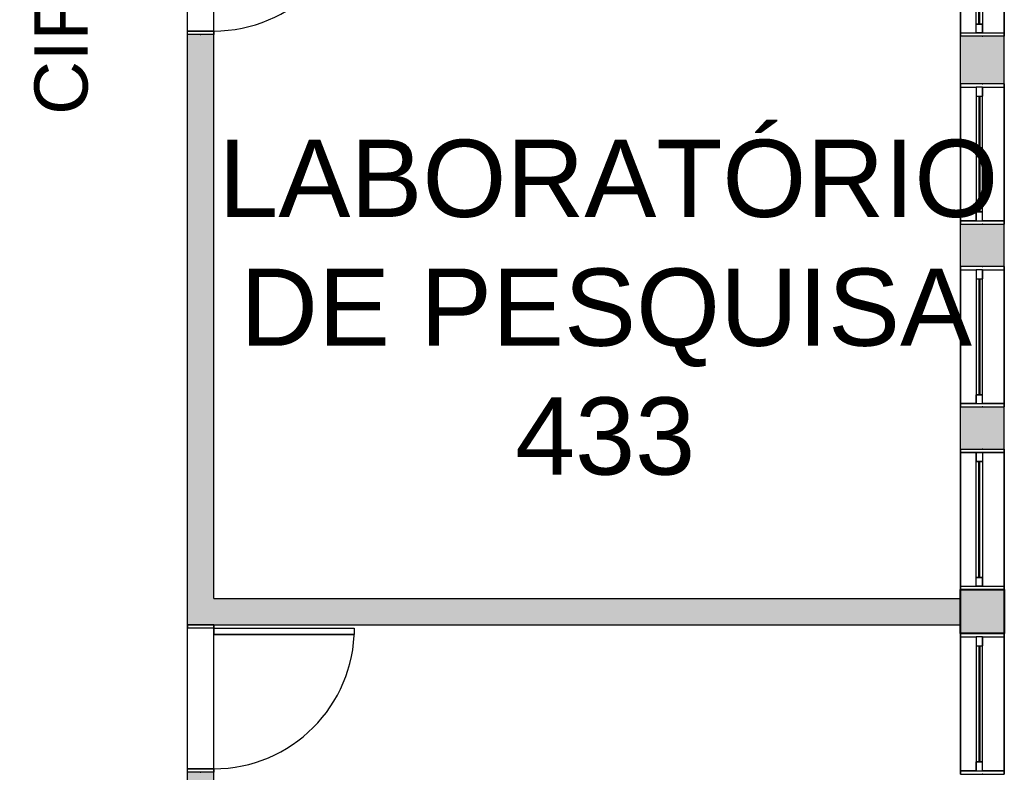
# Model space of a CAD drawing. Header units: metres. Extents: x 512 to 829, y -209 to 245.
# Drawn here: x 787.78 to 793.39, y -95.09 to -90.8 of the extents above; entities that cross this region are included whole.
import ezdxf

# ---------------------------------------------------------------- set-up
doc = ezdxf.new("R2010")
doc.units = ezdxf.units.M
doc.header["$LTSCALE"] = 0.508
doc.set_wipeout_variables(frame=1)
doc.header["$PDSIZE"] = -2
for name, color, linetype, lineweight in [('AMB-NOVOS', 10, 'Continuous', 15), ('CONTORNO', 7, 'Continuous', 15), ('None', 7, 'Continuous', 5), ('NãoImprimir', 7, 'Continuous', 5), ('Peitoris', 2, 'Continuous', 5), ('Telhado-Princ', 7, 'Continuous', 5)]:
    doc.layers.add(name, color=color, linetype=linetype, lineweight=lineweight)
doc.styles.add('Arial', font='arial.ttf')

# ---------------------------------------------------------------- blocks, each defined once
blk = doc.blocks.new('Grupo-2377')
at = {"color": 7, "linetype": 'Continuous', "lineweight": 5}
for points in [[(-0.4, 0.125), (-0.38095, 0.125), (-0.38095, -0.125), (-0.4, -0.125)], [(0.38095, 0.125), (0.4, 0.125), (0.4, -0.125), (0.38095, -0.125)]]:
    blk.add_wipeout(points, dxfattribs=at).dxf.layer = 'None'
at = {"layer": 'None', "color": 7, "linetype": 'Continuous', "lineweight": 5}
for points in [[(-0.4, 0.125), (-0.38095, 0.125), (-0.38095, -0.125), (-0.4, -0.125)], [(0.38095, 0.125), (0.4, 0.125), (0.4, -0.125), (0.38095, -0.125)]]:
    blk.add_lwpolyline(points, close=True, dxfattribs=at)
blk = doc.blocks.new('Grupo-2378')
at = {"layer": 'None', "color": 7}
blk.add_blockref('Grupo-2377', (0, 0), dxfattribs=at)
at = {"layer": 'None', "color": 7, "linetype": 'Continuous', "lineweight": 5}
for p, q in [((-0.4, 0.125), (-0.38095, 0.125)), ((-0.38095, 0.125), (-0.38095, -0.125)), ((0.4, 0.125), (0.38095, 0.125)), ((0.38095, 0.125), (0.38095, -0.125)), ((-0.4, -0.125), (-0.38095, -0.125)), ((0.4, -0.125), (0.38095, -0.125))]:
    blk.add_line(p, q, dxfattribs=at)
blk = doc.blocks.new('Grupo-2379')
at = {"layer": 'None', "color": 7, "linetype": 'Continuous', "lineweight": 5}
for p, q in [((-0.38095, 0.034925), (-0.38095, 0)), ((0.38095, 0.034925), (0.38095, 0))]:
    blk.add_line(p, q, dxfattribs=at)
blk = doc.blocks.new('Grupo-2380')
at = {"color": 7, "linetype": 'Continuous', "lineweight": 5}
for points in [[(-0.38095, 0.034925), (-0.33015, 0.034925), (-0.33015, 0), (-0.38095, 0)], [(0.33015, 0.034925), (0.38095, 0.034925), (0.38095, 0), (0.33015, 0)]]:
    blk.add_wipeout(points, dxfattribs=at).dxf.layer = 'None'
at = {"layer": 'None', "color": 7, "linetype": 'Continuous', "lineweight": 5}
for points in [[(-0.38095, 0.034925), (-0.33015, 0.034925), (-0.33015, 0), (-0.38095, 0)], [(0.33015, 0.034925), (0.38095, 0.034925), (0.38095, 0), (0.33015, 0)]]:
    blk.add_lwpolyline(points, close=True, dxfattribs=at)
blk = doc.blocks.new('Grupo-2381')
at = {"layer": 'None', "color": 7}
blk.add_blockref('Grupo-2379', (0, 0), dxfattribs=at)
at = {"color": 7, "linetype": 'Continuous', "lineweight": 5}
blk.add_wipeout([(-0.33015, 0.034925), (0.33015, 0.034925), (0.33015, 0), (-0.33015, 0)], dxfattribs=at).dxf.layer = 'None'
at = {"layer": 'None', "color": 7, "linetype": 'Continuous', "lineweight": 5}
blk.add_lwpolyline([(-0.33015, 0.034925), (0.33015, 0.034925), (0.33015, 0), (-0.33015, 0)], close=True, dxfattribs=at)
at = {"layer": 'None', "color": 7}
blk.add_blockref('Grupo-2380', (0, 0), dxfattribs=at)
at = {"layer": 'None', "color": 7, "linetype": 'Continuous', "lineweight": 5}
for p, q in [((-0.38095, 0.034925), (-0.33015, 0.034925)), ((-0.38095, 0), (-0.33015, 0)), ((-0.33015, 0.034925), (-0.33015, 0)), ((0.38095, 0.034925), (0.33015, 0.034925)), ((0.33015, 0.034925), (0.33015, 0)), ((0.38095, 0), (0.33015, 0))]:
    blk.add_line(p, q, dxfattribs=at)
blk = doc.blocks.new('Grupo-2382')
at = {"color": 7, "linetype": 'Continuous', "lineweight": 9}
blk.add_wipeout([(-0.3301, 0.0181), (0.3301, 0.0181), (0.3301, 0.0168), (-0.3301, 0.0168)], dxfattribs=at).dxf.layer = 'None'
blk = doc.blocks.new('Grupo-2383')
at = {"layer": 'None', "color": 7}
blk.add_blockref('Grupo-2382', (0, 0), dxfattribs=at)
at = {"layer": 'None', "color": 7, "linetype": 'Continuous', "lineweight": 25}
for p, q in [((-0.3301, 0.0181), (0.3301, 0.0181)), ((-0.3301, 0.0168), (0.3301, 0.0168))]:
    blk.add_line(p, q, dxfattribs=at)
blk = doc.blocks.new('Grupo-2384')
at = {"layer": 'None', "color": 7, "linetype": 'Continuous', "lineweight": 20}
for p, q in [((0.4, 0.125), (-0.4, 0.125)), ((0.4, -0.125), (-0.4, -0.125))]:
    blk.add_line(p, q, dxfattribs=at)
blk = doc.blocks.new('Window (2D)-213')
at = {"color": 7, "linetype": 'Continuous', "lineweight": 5}
blk.add_wipeout([(-0.4, 0.125), (0.4, 0.125), (0.4, -0.125), (-0.4, -0.125)], dxfattribs=at).dxf.layer = 'None'
at = {"layer": 'None', "color": 7}
blk.add_blockref('Grupo-2378', (0, 0), dxfattribs=at)
at = {"layer": 'None', "color": 7, "linetype": 'Continuous', "lineweight": 5}
for p, q in [((-0.4, 0.125), (0.4, 0.125)), ((-0.4, -0.125), (0.4, -0.125))]:
    blk.add_line(p, q, dxfattribs=at)
at = {"layer": 'NãoImprimir', "linetype": 'Continuous'}
for p in [(-0.4, 0), (0.4, 0)]:
    blk.add_point(p, dxfattribs=at)
at = {"layer": 'Peitoris'}
blk.add_blockref('Grupo-2381', (0, 0), dxfattribs=at)
blk.add_blockref('Grupo-2383', (0, 0), dxfattribs=at)
at = {"layer": 'Telhado-Princ'}
blk.add_blockref('Grupo-2384', (0, 0), dxfattribs=at)
blk = doc.blocks.new('Grupo-2385')
at = {"color": 7, "linetype": 'Continuous', "lineweight": 5}
for points in [[(-0.4, 0.125), (-0.38095, 0.125), (-0.38095, -0.125), (-0.4, -0.125)], [(0.38095, 0.125), (0.4, 0.125), (0.4, -0.125), (0.38095, -0.125)]]:
    blk.add_wipeout(points, dxfattribs=at).dxf.layer = 'None'
at = {"layer": 'None', "color": 7, "linetype": 'Continuous', "lineweight": 5}
for points in [[(-0.4, 0.125), (-0.38095, 0.125), (-0.38095, -0.125), (-0.4, -0.125)], [(0.38095, 0.125), (0.4, 0.125), (0.4, -0.125), (0.38095, -0.125)]]:
    blk.add_lwpolyline(points, close=True, dxfattribs=at)
blk = doc.blocks.new('Grupo-2386')
at = {"layer": 'None', "color": 7}
blk.add_blockref('Grupo-2385', (0, 0), dxfattribs=at)
at = {"layer": 'None', "color": 7, "linetype": 'Continuous', "lineweight": 5}
for p, q in [((-0.4, 0.125), (-0.38095, 0.125)), ((-0.38095, 0.125), (-0.38095, -0.125)), ((0.4, 0.125), (0.38095, 0.125)), ((0.38095, 0.125), (0.38095, -0.125)), ((-0.4, -0.125), (-0.38095, -0.125)), ((0.4, -0.125), (0.38095, -0.125))]:
    blk.add_line(p, q, dxfattribs=at)
blk = doc.blocks.new('Grupo-2387')
at = {"layer": 'None', "color": 7, "linetype": 'Continuous', "lineweight": 5}
for p, q in [((-0.38095, 0.034925), (-0.38095, 0)), ((0.38095, 0.034925), (0.38095, 0))]:
    blk.add_line(p, q, dxfattribs=at)
blk = doc.blocks.new('Grupo-2388')
at = {"color": 7, "linetype": 'Continuous', "lineweight": 5}
for points in [[(-0.38095, 0.034925), (-0.33015, 0.034925), (-0.33015, 0), (-0.38095, 0)], [(0.33015, 0.034925), (0.38095, 0.034925), (0.38095, 0), (0.33015, 0)]]:
    blk.add_wipeout(points, dxfattribs=at).dxf.layer = 'None'
at = {"layer": 'None', "color": 7, "linetype": 'Continuous', "lineweight": 5}
for points in [[(-0.38095, 0.034925), (-0.33015, 0.034925), (-0.33015, 0), (-0.38095, 0)], [(0.33015, 0.034925), (0.38095, 0.034925), (0.38095, 0), (0.33015, 0)]]:
    blk.add_lwpolyline(points, close=True, dxfattribs=at)
blk = doc.blocks.new('Grupo-2389')
at = {"layer": 'None', "color": 7}
blk.add_blockref('Grupo-2387', (0, 0), dxfattribs=at)
at = {"color": 7, "linetype": 'Continuous', "lineweight": 5}
blk.add_wipeout([(-0.33015, 0.034925), (0.33015, 0.034925), (0.33015, 0), (-0.33015, 0)], dxfattribs=at).dxf.layer = 'None'
at = {"layer": 'None', "color": 7, "linetype": 'Continuous', "lineweight": 5}
blk.add_lwpolyline([(-0.33015, 0.034925), (0.33015, 0.034925), (0.33015, 0), (-0.33015, 0)], close=True, dxfattribs=at)
at = {"layer": 'None', "color": 7}
blk.add_blockref('Grupo-2388', (0, 0), dxfattribs=at)
at = {"layer": 'None', "color": 7, "linetype": 'Continuous', "lineweight": 5}
for p, q in [((-0.38095, 0.034925), (-0.33015, 0.034925)), ((-0.38095, 0), (-0.33015, 0)), ((-0.33015, 0.034925), (-0.33015, 0)), ((0.38095, 0.034925), (0.33015, 0.034925)), ((0.33015, 0.034925), (0.33015, 0)), ((0.38095, 0), (0.33015, 0))]:
    blk.add_line(p, q, dxfattribs=at)
blk = doc.blocks.new('Grupo-2390')
at = {"color": 7, "linetype": 'Continuous', "lineweight": 9}
blk.add_wipeout([(-0.3301, 0.0181), (0.3301, 0.0181), (0.3301, 0.0168), (-0.3301, 0.0168)], dxfattribs=at).dxf.layer = 'None'
blk = doc.blocks.new('Grupo-2391')
at = {"layer": 'None', "color": 7}
blk.add_blockref('Grupo-2390', (0, 0), dxfattribs=at)
at = {"layer": 'None', "color": 7, "linetype": 'Continuous', "lineweight": 25}
for p, q in [((-0.3301, 0.0181), (0.3301, 0.0181)), ((-0.3301, 0.0168), (0.3301, 0.0168))]:
    blk.add_line(p, q, dxfattribs=at)
blk = doc.blocks.new('Grupo-2392')
at = {"layer": 'None', "color": 7, "linetype": 'Continuous', "lineweight": 20}
for p, q in [((0.4, 0.125), (-0.4, 0.125)), ((0.4, -0.125), (-0.4, -0.125))]:
    blk.add_line(p, q, dxfattribs=at)
blk = doc.blocks.new('Window (2D)-214')
at = {"color": 7, "linetype": 'Continuous', "lineweight": 5}
blk.add_wipeout([(-0.4, 0.125), (0.4, 0.125), (0.4, -0.125), (-0.4, -0.125)], dxfattribs=at).dxf.layer = 'None'
at = {"layer": 'None', "color": 7}
blk.add_blockref('Grupo-2386', (0, 0), dxfattribs=at)
at = {"layer": 'None', "color": 7, "linetype": 'Continuous', "lineweight": 5}
for p, q in [((-0.4, 0.125), (0.4, 0.125)), ((-0.4, -0.125), (0.4, -0.125))]:
    blk.add_line(p, q, dxfattribs=at)
at = {"layer": 'NãoImprimir', "linetype": 'Continuous'}
for p in [(-0.4, 0), (0.4, 0)]:
    blk.add_point(p, dxfattribs=at)
at = {"layer": 'Peitoris'}
blk.add_blockref('Grupo-2389', (0, 0), dxfattribs=at)
blk.add_blockref('Grupo-2391', (0, 0), dxfattribs=at)
at = {"layer": 'Telhado-Princ'}
blk.add_blockref('Grupo-2392', (0, 0), dxfattribs=at)
blk = doc.blocks.new('Grupo-2393')
at = {"color": 7, "linetype": 'Continuous', "lineweight": 5}
for points in [[(-0.4, 0.125), (-0.38095, 0.125), (-0.38095, -0.125), (-0.4, -0.125)], [(0.38095, 0.125), (0.4, 0.125), (0.4, -0.125), (0.38095, -0.125)]]:
    blk.add_wipeout(points, dxfattribs=at).dxf.layer = 'None'
at = {"layer": 'None', "color": 7, "linetype": 'Continuous', "lineweight": 5}
for points in [[(-0.4, 0.125), (-0.38095, 0.125), (-0.38095, -0.125), (-0.4, -0.125)], [(0.38095, 0.125), (0.4, 0.125), (0.4, -0.125), (0.38095, -0.125)]]:
    blk.add_lwpolyline(points, close=True, dxfattribs=at)
blk = doc.blocks.new('Grupo-2394')
at = {"layer": 'None', "color": 7}
blk.add_blockref('Grupo-2393', (0, 0), dxfattribs=at)
at = {"layer": 'None', "color": 7, "linetype": 'Continuous', "lineweight": 5}
for p, q in [((-0.4, 0.125), (-0.38095, 0.125)), ((-0.38095, 0.125), (-0.38095, -0.125)), ((0.4, 0.125), (0.38095, 0.125)), ((0.38095, 0.125), (0.38095, -0.125)), ((-0.4, -0.125), (-0.38095, -0.125)), ((0.4, -0.125), (0.38095, -0.125))]:
    blk.add_line(p, q, dxfattribs=at)
blk = doc.blocks.new('Grupo-2395')
at = {"layer": 'None', "color": 7, "linetype": 'Continuous', "lineweight": 5}
for p, q in [((-0.38095, 0.034925), (-0.38095, 0)), ((0.38095, 0.034925), (0.38095, 0))]:
    blk.add_line(p, q, dxfattribs=at)
blk = doc.blocks.new('Grupo-2396')
at = {"color": 7, "linetype": 'Continuous', "lineweight": 5}
for points in [[(-0.38095, 0.034925), (-0.33015, 0.034925), (-0.33015, 0), (-0.38095, 0)], [(0.33015, 0.034925), (0.38095, 0.034925), (0.38095, 0), (0.33015, 0)]]:
    blk.add_wipeout(points, dxfattribs=at).dxf.layer = 'None'
at = {"layer": 'None', "color": 7, "linetype": 'Continuous', "lineweight": 5}
for points in [[(-0.38095, 0.034925), (-0.33015, 0.034925), (-0.33015, 0), (-0.38095, 0)], [(0.33015, 0.034925), (0.38095, 0.034925), (0.38095, 0), (0.33015, 0)]]:
    blk.add_lwpolyline(points, close=True, dxfattribs=at)
blk = doc.blocks.new('Grupo-2397')
at = {"layer": 'None', "color": 7}
blk.add_blockref('Grupo-2395', (0, 0), dxfattribs=at)
at = {"color": 7, "linetype": 'Continuous', "lineweight": 5}
blk.add_wipeout([(-0.33015, 0.034925), (0.33015, 0.034925), (0.33015, 0), (-0.33015, 0)], dxfattribs=at).dxf.layer = 'None'
at = {"layer": 'None', "color": 7, "linetype": 'Continuous', "lineweight": 5}
blk.add_lwpolyline([(-0.33015, 0.034925), (0.33015, 0.034925), (0.33015, 0), (-0.33015, 0)], close=True, dxfattribs=at)
at = {"layer": 'None', "color": 7}
blk.add_blockref('Grupo-2396', (0, 0), dxfattribs=at)
at = {"layer": 'None', "color": 7, "linetype": 'Continuous', "lineweight": 5}
for p, q in [((-0.38095, 0.034925), (-0.33015, 0.034925)), ((-0.38095, 0), (-0.33015, 0)), ((-0.33015, 0.034925), (-0.33015, 0)), ((0.38095, 0.034925), (0.33015, 0.034925)), ((0.33015, 0.034925), (0.33015, 0)), ((0.38095, 0), (0.33015, 0))]:
    blk.add_line(p, q, dxfattribs=at)
blk = doc.blocks.new('Grupo-2398')
at = {"color": 7, "linetype": 'Continuous', "lineweight": 9}
blk.add_wipeout([(-0.3301, 0.0181), (0.3301, 0.0181), (0.3301, 0.0168), (-0.3301, 0.0168)], dxfattribs=at).dxf.layer = 'None'
blk = doc.blocks.new('Grupo-2399')
at = {"layer": 'None', "color": 7}
blk.add_blockref('Grupo-2398', (0, 0), dxfattribs=at)
at = {"layer": 'None', "color": 7, "linetype": 'Continuous', "lineweight": 25}
for p, q in [((-0.3301, 0.0181), (0.3301, 0.0181)), ((-0.3301, 0.0168), (0.3301, 0.0168))]:
    blk.add_line(p, q, dxfattribs=at)
blk = doc.blocks.new('Grupo-2400')
at = {"layer": 'None', "color": 7, "linetype": 'Continuous', "lineweight": 20}
for p, q in [((0.4, 0.125), (-0.4, 0.125)), ((0.4, -0.125), (-0.4, -0.125))]:
    blk.add_line(p, q, dxfattribs=at)
blk = doc.blocks.new('Window (2D)-215')
at = {"color": 7, "linetype": 'Continuous', "lineweight": 5}
blk.add_wipeout([(-0.4, 0.125), (0.4, 0.125), (0.4, -0.125), (-0.4, -0.125)], dxfattribs=at).dxf.layer = 'None'
at = {"layer": 'None', "color": 7}
blk.add_blockref('Grupo-2394', (0, 0), dxfattribs=at)
at = {"layer": 'None', "color": 7, "linetype": 'Continuous', "lineweight": 5}
for p, q in [((-0.4, 0.125), (0.4, 0.125)), ((-0.4, -0.125), (0.4, -0.125))]:
    blk.add_line(p, q, dxfattribs=at)
at = {"layer": 'NãoImprimir', "linetype": 'Continuous'}
for p in [(-0.4, 0), (0.4, 0)]:
    blk.add_point(p, dxfattribs=at)
at = {"layer": 'Peitoris'}
blk.add_blockref('Grupo-2397', (0, 0), dxfattribs=at)
blk.add_blockref('Grupo-2399', (0, 0), dxfattribs=at)
at = {"layer": 'Telhado-Princ'}
blk.add_blockref('Grupo-2400', (0, 0), dxfattribs=at)
blk = doc.blocks.new('Grupo-2401')
at = {"color": 7, "linetype": 'Continuous', "lineweight": 5}
for points in [[(-0.4, 0.125), (-0.38095, 0.125), (-0.38095, -0.125), (-0.4, -0.125)], [(0.38095, 0.125), (0.4, 0.125), (0.4, -0.125), (0.38095, -0.125)]]:
    blk.add_wipeout(points, dxfattribs=at).dxf.layer = 'None'
at = {"layer": 'None', "color": 7, "linetype": 'Continuous', "lineweight": 5}
for points in [[(-0.4, 0.125), (-0.38095, 0.125), (-0.38095, -0.125), (-0.4, -0.125)], [(0.38095, 0.125), (0.4, 0.125), (0.4, -0.125), (0.38095, -0.125)]]:
    blk.add_lwpolyline(points, close=True, dxfattribs=at)
blk = doc.blocks.new('Grupo-2402')
at = {"layer": 'None', "color": 7}
blk.add_blockref('Grupo-2401', (0, 0), dxfattribs=at)
at = {"layer": 'None', "color": 7, "linetype": 'Continuous', "lineweight": 5}
for p, q in [((-0.4, 0.125), (-0.38095, 0.125)), ((-0.38095, 0.125), (-0.38095, -0.125)), ((0.4, 0.125), (0.38095, 0.125)), ((0.38095, 0.125), (0.38095, -0.125)), ((-0.4, -0.125), (-0.38095, -0.125)), ((0.4, -0.125), (0.38095, -0.125))]:
    blk.add_line(p, q, dxfattribs=at)
blk = doc.blocks.new('Grupo-2403')
at = {"layer": 'None', "color": 7, "linetype": 'Continuous', "lineweight": 5}
for p, q in [((-0.38095, 0.034925), (-0.38095, 0)), ((0.38095, 0.034925), (0.38095, 0))]:
    blk.add_line(p, q, dxfattribs=at)
blk = doc.blocks.new('Grupo-2404')
at = {"color": 7, "linetype": 'Continuous', "lineweight": 5}
for points in [[(-0.38095, 0.034925), (-0.33015, 0.034925), (-0.33015, 0), (-0.38095, 0)], [(0.33015, 0.034925), (0.38095, 0.034925), (0.38095, 0), (0.33015, 0)]]:
    blk.add_wipeout(points, dxfattribs=at).dxf.layer = 'None'
at = {"layer": 'None', "color": 7, "linetype": 'Continuous', "lineweight": 5}
for points in [[(-0.38095, 0.034925), (-0.33015, 0.034925), (-0.33015, 0), (-0.38095, 0)], [(0.33015, 0.034925), (0.38095, 0.034925), (0.38095, 0), (0.33015, 0)]]:
    blk.add_lwpolyline(points, close=True, dxfattribs=at)
blk = doc.blocks.new('Grupo-2405')
at = {"layer": 'None', "color": 7}
blk.add_blockref('Grupo-2403', (0, 0), dxfattribs=at)
at = {"color": 7, "linetype": 'Continuous', "lineweight": 5}
blk.add_wipeout([(-0.33015, 0.034925), (0.33015, 0.034925), (0.33015, 0), (-0.33015, 0)], dxfattribs=at).dxf.layer = 'None'
at = {"layer": 'None', "color": 7, "linetype": 'Continuous', "lineweight": 5}
blk.add_lwpolyline([(-0.33015, 0.034925), (0.33015, 0.034925), (0.33015, 0), (-0.33015, 0)], close=True, dxfattribs=at)
at = {"layer": 'None', "color": 7}
blk.add_blockref('Grupo-2404', (0, 0), dxfattribs=at)
at = {"layer": 'None', "color": 7, "linetype": 'Continuous', "lineweight": 5}
for p, q in [((-0.38095, 0.034925), (-0.33015, 0.034925)), ((-0.38095, 0), (-0.33015, 0)), ((-0.33015, 0.034925), (-0.33015, 0)), ((0.38095, 0.034925), (0.33015, 0.034925)), ((0.33015, 0.034925), (0.33015, 0)), ((0.38095, 0), (0.33015, 0))]:
    blk.add_line(p, q, dxfattribs=at)
blk = doc.blocks.new('Grupo-2406')
at = {"color": 7, "linetype": 'Continuous', "lineweight": 9}
blk.add_wipeout([(-0.3301, 0.0181), (0.3301, 0.0181), (0.3301, 0.0168), (-0.3301, 0.0168)], dxfattribs=at).dxf.layer = 'None'
blk = doc.blocks.new('Grupo-2407')
at = {"layer": 'None', "color": 7}
blk.add_blockref('Grupo-2406', (0, 0), dxfattribs=at)
at = {"layer": 'None', "color": 7, "linetype": 'Continuous', "lineweight": 25}
for p, q in [((-0.3301, 0.0181), (0.3301, 0.0181)), ((-0.3301, 0.0168), (0.3301, 0.0168))]:
    blk.add_line(p, q, dxfattribs=at)
blk = doc.blocks.new('Grupo-2408')
at = {"layer": 'None', "color": 7, "linetype": 'Continuous', "lineweight": 20}
for p, q in [((0.4, 0.125), (-0.4, 0.125)), ((0.4, -0.125), (-0.4, -0.125))]:
    blk.add_line(p, q, dxfattribs=at)
blk = doc.blocks.new('Window (2D)-216')
at = {"color": 7, "linetype": 'Continuous', "lineweight": 5}
blk.add_wipeout([(-0.4, 0.125), (0.4, 0.125), (0.4, -0.125), (-0.4, -0.125)], dxfattribs=at).dxf.layer = 'None'
at = {"layer": 'None', "color": 7}
blk.add_blockref('Grupo-2402', (0, 0), dxfattribs=at)
at = {"layer": 'None', "color": 7, "linetype": 'Continuous', "lineweight": 5}
for p, q in [((-0.4, 0.125), (0.4, 0.125)), ((-0.4, -0.125), (0.4, -0.125))]:
    blk.add_line(p, q, dxfattribs=at)
at = {"layer": 'NãoImprimir', "linetype": 'Continuous'}
for p in [(-0.4, 0), (0.4, 0)]:
    blk.add_point(p, dxfattribs=at)
at = {"layer": 'Peitoris'}
blk.add_blockref('Grupo-2405', (0, 0), dxfattribs=at)
blk.add_blockref('Grupo-2407', (0, 0), dxfattribs=at)
at = {"layer": 'Telhado-Princ'}
blk.add_blockref('Grupo-2408', (0, 0), dxfattribs=at)
blk = doc.blocks.new('Grupo-2409')
at = {"color": 7, "linetype": 'Continuous', "lineweight": 5}
for points in [[(-0.4, 0.125), (-0.38095, 0.125), (-0.38095, -0.125), (-0.4, -0.125)], [(0.38095, 0.125), (0.4, 0.125), (0.4, -0.125), (0.38095, -0.125)]]:
    blk.add_wipeout(points, dxfattribs=at).dxf.layer = 'None'
at = {"layer": 'None', "color": 7, "linetype": 'Continuous', "lineweight": 5}
for points in [[(-0.4, 0.125), (-0.38095, 0.125), (-0.38095, -0.125), (-0.4, -0.125)], [(0.38095, 0.125), (0.4, 0.125), (0.4, -0.125), (0.38095, -0.125)]]:
    blk.add_lwpolyline(points, close=True, dxfattribs=at)
blk = doc.blocks.new('Grupo-2410')
at = {"layer": 'None', "color": 7}
blk.add_blockref('Grupo-2409', (0, 0), dxfattribs=at)
at = {"layer": 'None', "color": 7, "linetype": 'Continuous', "lineweight": 5}
for p, q in [((-0.4, 0.125), (-0.38095, 0.125)), ((-0.38095, 0.125), (-0.38095, -0.125)), ((0.4, 0.125), (0.38095, 0.125)), ((0.38095, 0.125), (0.38095, -0.125)), ((-0.4, -0.125), (-0.38095, -0.125)), ((0.4, -0.125), (0.38095, -0.125))]:
    blk.add_line(p, q, dxfattribs=at)
blk = doc.blocks.new('Grupo-2411')
at = {"layer": 'None', "color": 7, "linetype": 'Continuous', "lineweight": 5}
for p, q in [((-0.38095, 0.034925), (-0.38095, 0)), ((0.38095, 0.034925), (0.38095, 0))]:
    blk.add_line(p, q, dxfattribs=at)
blk = doc.blocks.new('Grupo-2412')
at = {"color": 7, "linetype": 'Continuous', "lineweight": 5}
for points in [[(-0.38095, 0.034925), (-0.33015, 0.034925), (-0.33015, 0), (-0.38095, 0)], [(0.33015, 0.034925), (0.38095, 0.034925), (0.38095, 0), (0.33015, 0)]]:
    blk.add_wipeout(points, dxfattribs=at).dxf.layer = 'None'
at = {"layer": 'None', "color": 7, "linetype": 'Continuous', "lineweight": 5}
for points in [[(-0.38095, 0.034925), (-0.33015, 0.034925), (-0.33015, 0), (-0.38095, 0)], [(0.33015, 0.034925), (0.38095, 0.034925), (0.38095, 0), (0.33015, 0)]]:
    blk.add_lwpolyline(points, close=True, dxfattribs=at)
blk = doc.blocks.new('Grupo-2413')
at = {"layer": 'None', "color": 7}
blk.add_blockref('Grupo-2411', (0, 0), dxfattribs=at)
at = {"color": 7, "linetype": 'Continuous', "lineweight": 5}
blk.add_wipeout([(-0.33015, 0.034925), (0.33015, 0.034925), (0.33015, 0), (-0.33015, 0)], dxfattribs=at).dxf.layer = 'None'
at = {"layer": 'None', "color": 7, "linetype": 'Continuous', "lineweight": 5}
blk.add_lwpolyline([(-0.33015, 0.034925), (0.33015, 0.034925), (0.33015, 0), (-0.33015, 0)], close=True, dxfattribs=at)
at = {"layer": 'None', "color": 7}
blk.add_blockref('Grupo-2412', (0, 0), dxfattribs=at)
at = {"layer": 'None', "color": 7, "linetype": 'Continuous', "lineweight": 5}
for p, q in [((-0.38095, 0.034925), (-0.33015, 0.034925)), ((-0.38095, 0), (-0.33015, 0)), ((-0.33015, 0.034925), (-0.33015, 0)), ((0.38095, 0.034925), (0.33015, 0.034925)), ((0.33015, 0.034925), (0.33015, 0)), ((0.38095, 0), (0.33015, 0))]:
    blk.add_line(p, q, dxfattribs=at)
blk = doc.blocks.new('Grupo-2414')
at = {"color": 7, "linetype": 'Continuous', "lineweight": 9}
blk.add_wipeout([(-0.3301, 0.0181), (0.3301, 0.0181), (0.3301, 0.0168), (-0.3301, 0.0168)], dxfattribs=at).dxf.layer = 'None'
blk = doc.blocks.new('Grupo-2415')
at = {"layer": 'None', "color": 7}
blk.add_blockref('Grupo-2414', (0, 0), dxfattribs=at)
at = {"layer": 'None', "color": 7, "linetype": 'Continuous', "lineweight": 25}
for p, q in [((-0.3301, 0.0181), (0.3301, 0.0181)), ((-0.3301, 0.0168), (0.3301, 0.0168))]:
    blk.add_line(p, q, dxfattribs=at)
blk = doc.blocks.new('Grupo-2416')
at = {"layer": 'None', "color": 7, "linetype": 'Continuous', "lineweight": 20}
for p, q in [((0.4, 0.125), (-0.4, 0.125)), ((0.4, -0.125), (-0.4, -0.125))]:
    blk.add_line(p, q, dxfattribs=at)
blk = doc.blocks.new('Window (2D)-217')
at = {"color": 7, "linetype": 'Continuous', "lineweight": 5}
blk.add_wipeout([(-0.4, 0.125), (0.4, 0.125), (0.4, -0.125), (-0.4, -0.125)], dxfattribs=at).dxf.layer = 'None'
at = {"layer": 'None', "color": 7}
blk.add_blockref('Grupo-2410', (0, 0), dxfattribs=at)
at = {"layer": 'None', "color": 7, "linetype": 'Continuous', "lineweight": 5}
for p, q in [((-0.4, 0.125), (0.4, 0.125)), ((-0.4, -0.125), (0.4, -0.125))]:
    blk.add_line(p, q, dxfattribs=at)
at = {"layer": 'NãoImprimir', "linetype": 'Continuous'}
for p in [(-0.4, 0), (0.4, 0)]:
    blk.add_point(p, dxfattribs=at)
at = {"layer": 'Peitoris'}
blk.add_blockref('Grupo-2413', (0, 0), dxfattribs=at)
blk.add_blockref('Grupo-2415', (0, 0), dxfattribs=at)
at = {"layer": 'Telhado-Princ'}
blk.add_blockref('Grupo-2416', (0, 0), dxfattribs=at)
blk = doc.blocks.new('Grupo-2581')
at = {"layer": 'None', "color": 7, "linetype": 'Continuous', "lineweight": 5}
for p, q in [((-0.42, 0.075), (-0.42, -0.075)), ((0.42, 0.075), (0.42, -0.075))]:
    blk.add_line(p, q, dxfattribs=at)
blk = doc.blocks.new('Grupo-2582')
at = {"color": 7, "linetype": 'Continuous', "lineweight": 5}
for points in [[(-0.42, 0.075), (-0.4, 0.075), (-0.4, -0.075), (-0.42, -0.075)], [(0.4, 0.075), (0.42, 0.075), (0.42, -0.075), (0.4, -0.075)]]:
    blk.add_wipeout(points, dxfattribs=at).dxf.layer = 'None'
at = {"layer": 'None', "color": 7, "linetype": 'Continuous', "lineweight": 5}
for points in [[(-0.42, 0.075), (-0.4, 0.075), (-0.4, -0.075), (-0.42, -0.075)], [(0.4, 0.075), (0.42, 0.075), (0.42, -0.075), (0.4, -0.075)]]:
    blk.add_lwpolyline(points, close=True, dxfattribs=at)
blk = doc.blocks.new('Grupo-2583')
at = {"layer": 'None', "color": 7}
blk.add_blockref('Grupo-2581', (0, 0), dxfattribs=at)
blk.add_blockref('Grupo-2582', (0, 0), dxfattribs=at)
at = {"layer": 'None', "color": 7, "linetype": 'Continuous', "lineweight": 5}
for p, q in [((-0.42, 0.075), (-0.4, 0.075)), ((-0.4, 0.075), (-0.4, -0.075)), ((0.42, 0.075), (0.4, 0.075)), ((0.4, 0.075), (0.4, -0.075)), ((-0.42, -0.075), (-0.4, -0.075)), ((0.42, -0.075), (0.4, -0.075))]:
    blk.add_line(p, q, dxfattribs=at)
blk = doc.blocks.new('Grupo-2584')
at = {"layer": 'None', "color": 7, "linetype": 'Continuous', "lineweight": 5}
blk.add_arc((-0.4, 0.075), 0.8, 0, 90, dxfattribs=at)
blk = doc.blocks.new('Grupo-2585')
at = {"color": 7, "linetype": 'Continuous', "lineweight": 5}
blk.add_wipeout([(-0.4, 0.075), (-0.4, 0.875), (-0.365, 0.875), (-0.365, 0.075)], dxfattribs=at).dxf.layer = 'None'
at = {"layer": 'None', "color": 7, "linetype": 'Continuous', "lineweight": 5}
blk.add_lwpolyline([(-0.4, 0.075), (-0.4, 0.875), (-0.365, 0.875), (-0.365, 0.075)], close=True, dxfattribs=at)
blk = doc.blocks.new('Grupo-2586')
at = {"layer": 'None', "color": 7}
blk.add_blockref('Grupo-2585', (0, 0), dxfattribs=at)
at = {"layer": 'None', "color": 7, "linetype": 'Continuous', "lineweight": 5}
for p, q in [((-0.4, 0.075), (-0.4, 0.875)), ((-0.4, 0.875), (-0.365, 0.875)), ((-0.365, 0.075), (-0.365, 0.875)), ((-0.4, 0.075), (-0.365, 0.075))]:
    blk.add_line(p, q, dxfattribs=at)
blk = doc.blocks.new('Grupo-2587')
at = {"layer": 'Peitoris', "color": 7}
blk.add_blockref('Grupo-2586', (0, 0), dxfattribs=at)
blk = doc.blocks.new('Grupo-2588')
at = {"layer": 'None', "color": 7, "linetype": 'Continuous', "lineweight": 5}
for p, q in [((0.42, 0.075), (-0.42, 0.075)), ((0.42, -0.075), (-0.42, -0.075))]:
    blk.add_line(p, q, dxfattribs=at)
blk = doc.blocks.new('Door (2D)-82')
at = {"layer": 'None', "color": 7}
blk.add_blockref('Grupo-2583', (0, 0), dxfattribs=at)
at = {"layer": 'NãoImprimir', "color": 7, "linetype": 'Continuous', "lineweight": 5}
for p in [(-0.42, 0), (0.42, 0)]:
    blk.add_point(p, dxfattribs=at)
at = {"layer": 'Peitoris', "color": 7}
blk.add_blockref('Grupo-2584', (0, 0), dxfattribs=at)
at = {"layer": 'None', "color": 7}
blk.add_blockref('Grupo-2587', (0, 0), dxfattribs=at)
at = {"layer": 'Telhado-Princ', "color": 7}
blk.add_blockref('Grupo-2588', (0, 0), dxfattribs=at)
blk = doc.blocks.new('Grupo-2597')
at = {"layer": 'None', "color": 7, "linetype": 'Continuous', "lineweight": 5}
for p, q in [((-0.42, 0.075), (-0.42, -0.075)), ((0.42, 0.075), (0.42, -0.075))]:
    blk.add_line(p, q, dxfattribs=at)
blk = doc.blocks.new('Grupo-2598')
at = {"color": 7, "linetype": 'Continuous', "lineweight": 5}
for points in [[(-0.42, 0.075), (-0.4, 0.075), (-0.4, -0.075), (-0.42, -0.075)], [(0.4, 0.075), (0.42, 0.075), (0.42, -0.075), (0.4, -0.075)]]:
    blk.add_wipeout(points, dxfattribs=at).dxf.layer = 'None'
at = {"layer": 'None', "color": 7, "linetype": 'Continuous', "lineweight": 5}
for points in [[(-0.42, 0.075), (-0.4, 0.075), (-0.4, -0.075), (-0.42, -0.075)], [(0.4, 0.075), (0.42, 0.075), (0.42, -0.075), (0.4, -0.075)]]:
    blk.add_lwpolyline(points, close=True, dxfattribs=at)
blk = doc.blocks.new('Grupo-2599')
at = {"layer": 'None', "color": 7}
blk.add_blockref('Grupo-2597', (0, 0), dxfattribs=at)
blk.add_blockref('Grupo-2598', (0, 0), dxfattribs=at)
at = {"layer": 'None', "color": 7, "linetype": 'Continuous', "lineweight": 5}
for p, q in [((-0.42, 0.075), (-0.4, 0.075)), ((-0.4, 0.075), (-0.4, -0.075)), ((0.42, 0.075), (0.4, 0.075)), ((0.4, 0.075), (0.4, -0.075)), ((-0.42, -0.075), (-0.4, -0.075)), ((0.42, -0.075), (0.4, -0.075))]:
    blk.add_line(p, q, dxfattribs=at)
blk = doc.blocks.new('Grupo-2600')
at = {"layer": 'None', "color": 7, "linetype": 'Continuous', "lineweight": 5}
blk.add_arc((-0.4, 0.075), 0.8, 0, 90, dxfattribs=at)
blk = doc.blocks.new('Grupo-2601')
at = {"color": 7, "linetype": 'Continuous', "lineweight": 5}
blk.add_wipeout([(-0.4, 0.075), (-0.4, 0.875), (-0.365, 0.875), (-0.365, 0.075)], dxfattribs=at).dxf.layer = 'None'
at = {"layer": 'None', "color": 7, "linetype": 'Continuous', "lineweight": 5}
blk.add_lwpolyline([(-0.4, 0.075), (-0.4, 0.875), (-0.365, 0.875), (-0.365, 0.075)], close=True, dxfattribs=at)
blk = doc.blocks.new('Grupo-2602')
at = {"layer": 'None', "color": 7}
blk.add_blockref('Grupo-2601', (0, 0), dxfattribs=at)
at = {"layer": 'None', "color": 7, "linetype": 'Continuous', "lineweight": 5}
for p, q in [((-0.4, 0.075), (-0.4, 0.875)), ((-0.4, 0.875), (-0.365, 0.875)), ((-0.365, 0.075), (-0.365, 0.875)), ((-0.4, 0.075), (-0.365, 0.075))]:
    blk.add_line(p, q, dxfattribs=at)
blk = doc.blocks.new('Grupo-2603')
at = {"layer": 'Peitoris', "color": 7}
blk.add_blockref('Grupo-2602', (0, 0), dxfattribs=at)
blk = doc.blocks.new('Grupo-2604')
at = {"layer": 'None', "color": 7, "linetype": 'Continuous', "lineweight": 5}
for p, q in [((0.42, 0.075), (-0.42, 0.075)), ((0.42, -0.075), (-0.42, -0.075))]:
    blk.add_line(p, q, dxfattribs=at)
blk = doc.blocks.new('Door (2D)-84')
at = {"layer": 'None', "color": 7}
blk.add_blockref('Grupo-2599', (0, 0), dxfattribs=at)
at = {"layer": 'NãoImprimir', "color": 7, "linetype": 'Continuous', "lineweight": 5}
for p in [(-0.42, 0), (0.42, 0)]:
    blk.add_point(p, dxfattribs=at)
at = {"layer": 'Peitoris', "color": 7}
blk.add_blockref('Grupo-2600', (0, 0), dxfattribs=at)
at = {"layer": 'None', "color": 7}
blk.add_blockref('Grupo-2603', (0, 0), dxfattribs=at)
at = {"layer": 'Telhado-Princ', "color": 7}
blk.add_blockref('Grupo-2604', (0, 0), dxfattribs=at)
blk = doc.blocks.new('Grupo-2669')
at = {"layer": 'None', "linetype": 'Continuous', "lineweight": 0}
blk.add_hatch(color=255, dxfattribs=at).paths.add_polyline_path([(78.8163, 4.7225), (78.8163, 4.9725), (79.0663, 4.9725), (79.0663, 4.7225)])
at = {"layer": 'None', "color": 7, "linetype": 'Continuous', "lineweight": 25}
blk.add_lwpolyline([(78.8163, 4.7225), (78.8163, 4.9725), (79.0663, 4.9725), (79.0663, 4.7225)], close=True, dxfattribs=at)

msp = doc.modelspace()

# ---------------------------------------------------------------- linework, layer by layer
at = {"layer": 'None', "color": 7, "linetype": 'Continuous', "lineweight": 18}
for p, q in [((788.7362, -94.2492), (788.7362, -90.8892)), ((788.8862, -94.0992), (788.8862, -90.8892)), ((793.1362, -91.1692), (793.1362, -90.8992)), ((793.3862, -91.1692), (793.3862, -90.8992)), ((793.1362, -92.2092), (793.1362, -91.9692)), ((793.3862, -92.2092), (793.3862, -91.9692)), ((793.1362, -93.2492), (793.1362, -93.0092)), ((793.3862, -93.2492), (793.3862, -93.0092)), ((788.8862, -94.0992), (793.1362, -94.0992)), ((793.1362, -94.0992), (793.1362, -94.0492)), ((793.3862, -94.2992), (793.3862, -94.0492)), ((788.8862, -94.2492), (793.1362, -94.2492)), ((793.1362, -94.2992), (793.1362, -94.2492)), ((788.7362, -98.4492), (788.7362, -95.0892)), ((788.8862, -98.2992), (788.8862, -95.0892))]:
    msp.add_line(p, q, dxfattribs=at)
at = {"layer": 'None', "color": 250, "linetype": 'Continuous'}
for points in [[(788.8862, -94.2492), (788.7362, -94.2492), (788.8862, -90.8892), (788.7362, -90.8892)], [(793.3862, -91.1692), (793.1362, -91.1692), (793.3862, -90.8992), (793.1362, -90.8992)], [(793.3862, -92.2092), (793.1362, -92.2092), (793.3862, -91.9692), (793.1362, -91.9692)], [(793.3862, -93.2492), (793.1362, -93.2492), (793.3862, -93.0092), (793.1362, -93.0092)], [(788.8862, -94.2492), (788.8862, -94.0992), (793.1362, -94.2492), (793.1362, -94.0992)], [(793.3862, -94.2992), (793.1362, -94.2992), (793.3862, -94.0492), (793.1362, -94.0492)], [(788.8862, -98.2992), (788.7362, -98.4492), (788.8862, -95.0892), (788.7362, -95.0892)]]:
    msp.add_solid(points, dxfattribs=at)

# ---------------------------------------------------------------- texts
at = {"layer": 'CONTORNO', "color": 7, "insert": (787.8653, -89.9578), "char_height": 0.30317, "attachment_point": 2, "rotation": 90, "line_spacing_factor": 0.96736, "style": 'Arial'}
msp.add_mtext('CIRCULAÇÃO', dxfattribs=at)

# ---------------------------------------------------------------- next in the draw order: block references
at = {"layer": 'None', "color": 7}
for name, p, rotation in [('Door (2D)-82', (788.8112, -90.4692), 270), ('Window (2D)-213', (793.2612, -90.4992), 90), ('Window (2D)-216', (793.2612, -93.6492), 90), ('Door (2D)-84', (788.8112, -94.6692), 270)]:
    msp.add_blockref(name, p, dxfattribs=dict(at, rotation=rotation))
at = {"layer": 'None', "color": 7, "xscale": -1, "rotation": 90}
for name, p in [('Window (2D)-214', (793.2612, -91.5692)), ('Window (2D)-215', (793.2612, -92.6092)), ('Window (2D)-217', (793.2612, -94.6992))]:
    msp.add_blockref(name, p, dxfattribs=at)

# ---------------------------------------------------------------- next in the draw order: block references
at = {"layer": 'None', "color": 7}
msp.add_blockref('Grupo-2669', (714.3199, -99.0216), dxfattribs=at)

# ---------------------------------------------------------------- next in the draw order: texts
at = {"layer": 'AMB-NOVOS', "linetype": 'Continuous', "lineweight": 0, "insert": (788.7718, -91.4876), "char_height": 0.44, "attachment_point": 1}
msp.add_mtext_dynamic_manual_height_columns('\\pi0.14049;{\\fArial|b0|i0|c0|p34;LABORATÓRIO \\P\\pi0.26385;DE PESQUISA\\P\\pi1.82936;433}', width=4.648565, gutter_width=1, heights=[0], dxfattribs=at)

doc.saveas('drawing.dxf')
